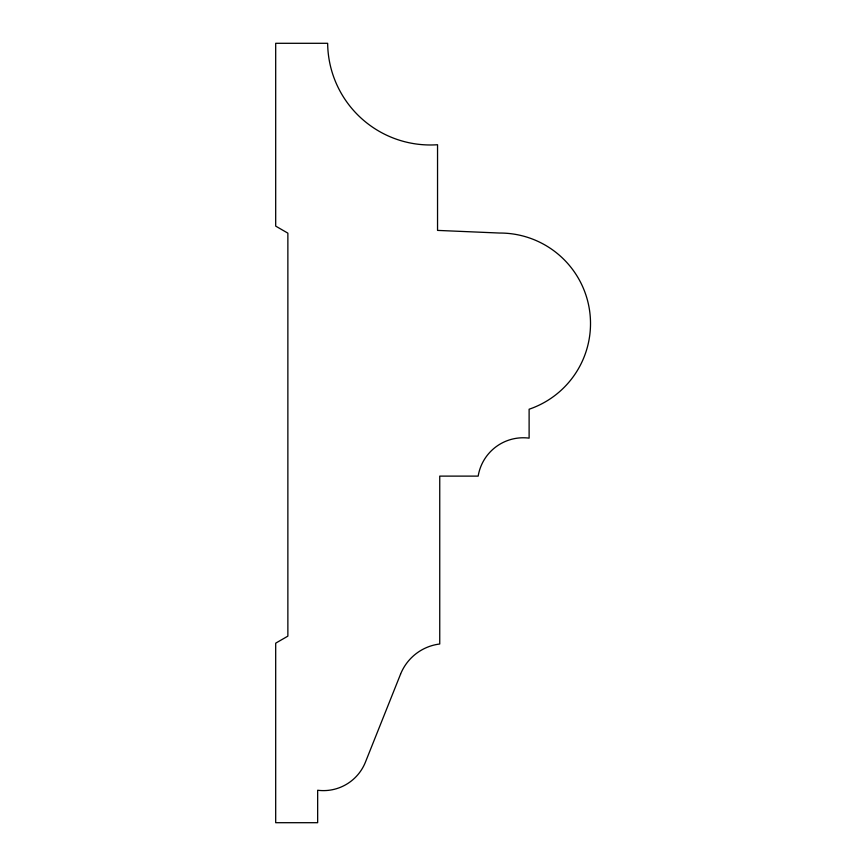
<?xml version="1.0" encoding="UTF-8"?>
<svg xmlns="http://www.w3.org/2000/svg" width="866" height="866" viewBox="0 0 866 866"><rect width="100%" height="100%" fill="white"/><g stroke="black" fill="none" stroke-linecap="round" stroke-linejoin="round"><path stroke-width="1.3" d="M400.536 674.213L365.42 762.167A45.227 45.227 0 0 1 317.66 790.257L317.66 822.7L275.691 822.7L275.691 643.167L287.869 636.142L287.869 233.149L275.691 226.113L275.691 43.3L327.651 43.3A102.729 102.729 0 0 0 437.546 144.73L437.546 230.399L499.541 233.041A90.497 90.497 0 0 1 529.115 409.228L529.115 438.142A45.692 45.692 0 0 0 478.173 476.116L439.744 476.116L439.744 644.001A48.593 48.593 0 0 0 400.536 674.213"/></g></svg>
